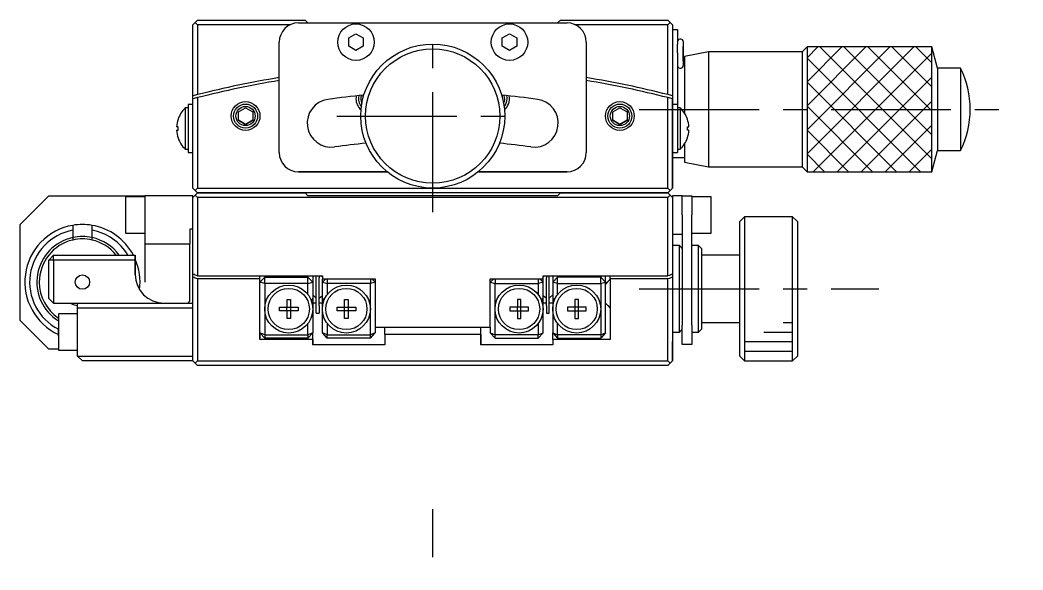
# Model space of a CAD drawing. Extents: x -13 to 402, y -21 to 235.
# Drawn here: x 116.1 to 220.6, y 178.1 to 235.4 of the extents above; entities that cross this region are included whole.
import ezdxf

# ---------------------------------------------------------------- set-up
doc = ezdxf.new("R2010")
doc.units = 0
doc.header["$LTSCALE"] = 10
doc.linetypes.add('CENTER', pattern=[2, 1.25, -0.25, 0.25, -0.25])
doc.layers.get('0').update_dxf_attribs({"linetype": 'CONTINUOUS'})
doc.layers.add('CENTER', color=1, linetype='CENTER')

msp = doc.modelspace()

# ---------------------------------------------------------------- linework, layer by layer
at = {"color": 7, "linetype": 'CONTINUOUS'}
for p, q in [((134.63297, 235.351926), (134.38297, 235.101926)), ((134.63297, 235.351926), (145.83297, 235.351926)), ((146.13297, 235.051926), (145.83297, 235.351926)), ((172.43297, 235.351926), (172.13297, 235.051926)), ((172.43297, 235.351926), (183.63297, 235.351926)), ((183.88297, 235.101926), (183.63297, 235.351926)), ((134.13297, 234.851926), (134.38297, 235.101926)), ((134.13297, 227.453382), (134.13297, 234.851926)), ((134.38297, 235.101926), (134.63297, 234.851926)), ((144.26119, 234.851926), (134.63297, 234.851926)), ((134.63297, 234.851926), (134.63297, 227.582066)), ((145.13297, 235.051926), (173.13297, 235.051926)), ((183.63297, 234.851926), (174.00475, 234.851926)), ((183.63297, 234.851926), (183.88297, 235.101926)), ((183.63297, 227.582066), (183.63297, 234.851926)), ((183.88297, 235.101926), (184.13297, 234.851926)), ((184.13297, 234.851926), (184.13297, 227.453382)), ((184.13297, 234.351926), (184.63297, 234.351926)), ((184.63297, 234.351926), (184.63297, 232.851926)), ((143.13297, 221.551926), (143.13297, 233.051926)), ((150.38297, 233.484938), (151.13297, 233.917951)), ((150.38297, 232.618913), (150.38297, 233.484938)), ((151.13297, 233.917951), (151.88297, 233.484938)), ((151.88297, 233.484938), (151.88297, 232.618913)), ((166.38297, 233.484938), (167.13297, 233.917951)), ((166.38297, 232.618913), (166.38297, 233.484938)), ((167.13297, 233.917951), (167.88297, 233.484938)), ((167.88297, 233.484938), (167.88297, 232.618913)), ((175.13297, 233.051926), (175.13297, 221.551926)), ((184.98297, 233.351926), (184.88297, 233.351926)), ((185.23297, 233.101926), (185.23297, 230.601926)), ((185.23297, 233.101926), (185.23297, 231.976926)), ((151.13297, 232.1859), (150.38297, 232.618913)), ((151.88297, 232.618913), (151.13297, 232.1859)), ((167.13297, 232.1859), (166.38297, 232.618913)), ((167.88297, 232.618913), (167.13297, 232.1859)), ((184.63297, 232.651926), (184.63297, 232.851926)), ((184.63297, 231.950002), (184.63297, 232.651926)), ((185.23297, 232.601926), (185.23297, 231.976926)), ((185.23297, 231.976926), (185.23297, 232.601926)), ((187.882969, 232.051922), (185.38297, 231.551923)), ((187.882969, 232.051922), (187.882969, 220.05193)), ((197.632974, 232.051922), (187.882969, 232.051922)), ((198.132976, 232.551925), (197.632974, 232.051922)), ((197.632974, 232.051922), (197.632974, 220.05193)), ((211.132977, 232.551925), (198.132976, 232.551925)), ((198.132976, 232.551925), (198.132976, 219.551927)), ((211.722465, 230.351926), (211.132977, 232.551925)), ((211.132977, 219.551927), (211.132977, 232.551925)), ((184.63297, 231.950002), (184.63297, 230.450002)), ((185.23297, 231.976926), (185.23297, 231.726926)), ((185.23297, 231.726926), (185.23297, 231.976926)), ((185.23297, 231.976926), (185.23297, 231.726926)), ((185.23297, 231.726926), (185.23297, 230.601926)), ((185.23297, 231.101926), (185.23297, 231.726926)), ((185.23297, 231.726926), (185.23297, 231.101926)), ((185.38297, 231.051926), (185.23297, 231.051926)), ((185.38297, 231.551923), (185.38297, 225.632274)), ((184.63297, 230.450002), (184.63297, 226.551926)), ((184.88297, 230.351926), (184.98297, 230.351926)), ((211.722465, 230.351926), (211.722465, 221.751926)), ((214.132976, 230.351926), (211.722465, 230.351926)), ((214.132976, 230.351926), (214.132976, 221.751926)), ((134.13297, 227.143366), (134.13297, 227.453382)), ((134.13297, 217.851926), (134.13297, 227.143366)), ((134.63297, 227.272466), (134.63297, 217.851926)), ((151.88297, 227.272212), (151.88297, 227.516416)), ((166.38297, 227.516416), (166.38297, 227.272212)), ((183.63297, 217.851926), (183.63297, 227.272466)), ((184.13297, 227.453382), (184.13297, 227.143366)), ((184.13297, 227.143366), (184.13297, 217.851926)), ((184.13297, 220.928708), (184.13297, 227.143366)), ((133.340722, 226.201926), (133.340722, 221.901926)), ((133.63297, 226.201926), (133.340722, 226.201926)), ((133.63297, 226.201926), (133.340722, 226.201926)), ((133.63297, 226.551926), (133.63297, 221.551926)), ((133.63297, 226.551926), (133.63297, 226.201926)), ((134.13297, 226.551926), (133.63297, 226.551926)), ((134.13297, 226.551926), (133.63297, 226.551926)), ((138.88297, 225.784938), (139.63297, 226.217951)), ((138.88297, 224.918913), (138.88297, 225.784938)), ((139.63297, 226.217951), (140.38297, 225.784938)), ((140.38297, 225.784938), (140.38297, 224.918913)), ((177.88297, 225.784938), (178.63297, 226.217951)), ((177.88297, 224.918913), (177.88297, 225.784938)), ((178.63297, 226.217951), (179.38297, 225.784938)), ((179.38297, 225.784938), (179.38297, 224.918913)), ((184.63297, 226.551926), (184.13297, 226.551926)), ((184.63297, 226.551926), (184.13297, 226.551926)), ((184.63297, 226.551926), (184.63297, 221.551926)), ((184.925217, 226.201926), (184.63297, 226.201926)), ((184.925217, 226.201926), (184.63297, 226.201926)), ((184.925217, 226.201926), (184.925217, 221.901926)), ((132.600989, 225.025314), (132.59645, 225.028734)), ((139.63297, 224.4859), (138.88297, 224.918913)), ((138.88297, 224.918913), (139.63297, 224.4859)), ((140.38297, 224.918913), (139.63297, 224.4859)), ((139.63297, 224.4859), (140.38297, 224.918913)), ((178.63297, 224.4859), (177.88297, 224.918913)), ((177.88297, 224.918913), (178.63297, 224.4859)), ((179.38297, 224.918913), (178.63297, 224.4859)), ((178.63297, 224.4859), (179.38297, 224.918913)), ((185.664951, 225.025314), (185.66949, 225.028734)), ((132.600989, 224.231926), (132.443789, 224.231926)), ((132.443789, 223.871926), (132.600989, 223.871926)), ((132.600989, 223.871926), (132.600989, 224.231926)), ((185.664951, 224.231926), (185.82215, 224.231926)), ((185.664951, 223.871926), (185.664951, 224.231926)), ((185.82215, 223.871926), (185.664951, 223.871926)), ((132.59645, 223.075117), (132.600989, 223.078537)), ((185.66949, 223.075117), (185.664951, 223.078537)), ((133.340722, 221.901926), (133.63297, 221.901926)), ((133.340722, 221.901926), (133.63297, 221.901926)), ((133.63297, 221.901926), (133.63297, 221.551926)), ((133.63297, 221.551926), (134.13297, 221.551926)), ((133.63297, 221.551926), (134.13297, 221.551926)), ((184.13297, 221.551926), (184.63297, 221.551926)), ((184.13297, 221.551926), (184.63297, 221.551926)), ((184.63297, 221.901926), (184.925217, 221.901926)), ((184.63297, 221.901926), (184.925217, 221.901926)), ((185.38297, 222.471578), (185.38297, 220.551929)), ((211.132977, 219.551927), (211.722465, 221.751926)), ((211.722465, 221.751926), (214.132976, 221.751926)), ((184.13297, 221.427321), (184.13297, 220.409491)), ((184.13297, 220.409491), (184.13297, 221.427321)), ((184.13297, 221.427321), (184.13297, 220.928708)), ((184.13297, 220.928708), (184.13297, 221.427321)), ((184.13297, 221.051926), (185.38297, 221.051926)), ((184.13297, 220.409491), (184.13297, 220.928708)), ((184.13297, 220.928708), (184.13297, 220.409491)), ((184.13297, 217.851926), (184.13297, 220.928708)), ((185.38297, 220.551929), (187.882969, 220.05193)), ((154.377972, 219.551926), (145.13297, 219.551926)), ((145.13297, 219.551926), (154.377972, 219.551926)), ((173.13297, 219.551926), (163.887967, 219.551926)), ((163.887967, 219.551926), (173.13297, 219.551926)), ((187.882969, 220.05193), (197.632974, 220.05193)), ((197.632974, 220.05193), (198.132976, 219.551927)), ((198.132976, 219.551927), (211.132977, 219.551927)), ((134.38297, 217.601926), (134.13297, 217.851926)), ((134.63297, 217.851926), (134.38297, 217.601926)), ((134.38297, 217.601926), (134.63297, 217.351926)), ((134.63297, 217.851926), (159.13297, 217.851926)), ((159.13297, 217.851926), (183.63297, 217.851926)), ((183.88297, 217.601926), (183.63297, 217.851926)), ((183.63297, 217.351926), (183.88297, 217.601926)), ((183.63297, 217.351926), (183.88297, 217.601926)), ((184.13297, 217.851926), (183.88297, 217.601926)), ((183.88297, 217.601926), (184.13297, 217.851926)), ((119.13297, 217.051926), (116.13297, 214.051926)), ((119.13297, 217.051926), (129.13297, 217.051926)), ((127.13297, 216.951926), (127.13297, 213.151926)), ((129.13297, 216.951926), (127.13297, 216.951926)), ((129.13297, 217.051926), (129.13297, 212.051926)), ((134.13297, 217.051926), (129.13297, 217.051926)), ((134.13297, 216.851926), (134.38297, 217.101926)), ((134.13297, 216.851926), (134.13297, 217.051926)), ((134.13297, 209.351921), (134.13297, 216.851926)), ((134.63297, 217.351926), (134.38297, 217.101926)), ((134.38297, 217.101926), (134.63297, 216.851926)), ((134.63297, 217.351926), (145.83297, 217.351926)), ((145.83297, 217.351926), (134.63297, 217.351926)), ((134.63297, 216.851926), (134.63297, 208.712704)), ((183.63297, 216.851926), (134.63297, 216.851926)), ((146.13297, 217.051926), (145.83297, 217.351926)), ((172.43297, 217.351926), (145.83297, 217.351926)), ((172.13297, 217.051926), (146.13297, 217.051926)), ((172.43297, 217.351926), (172.13297, 217.051926)), ((172.43297, 217.351926), (183.63297, 217.351926)), ((183.63297, 217.351926), (172.43297, 217.351926)), ((183.63297, 217.351926), (183.88297, 217.101926)), ((183.63297, 216.851926), (183.88297, 217.101926)), ((183.63297, 208.712704), (183.63297, 216.851926)), ((183.88297, 217.101926), (184.13297, 216.851926)), ((184.13297, 217.051926), (184.13297, 216.851926)), ((185.13297, 217.051926), (184.13297, 217.051926)), ((184.13297, 216.851926), (184.13297, 209.351926)), ((185.13297, 215.051926), (185.13297, 217.051926)), ((185.13297, 217.051926), (186.13297, 217.051926)), ((186.13297, 217.051926), (186.13297, 215.051926)), ((188.13297, 216.951926), (186.13297, 216.951926)), ((188.13297, 213.151926), (188.13297, 216.951926)), ((185.13297, 215.051926), (185.13297, 203.551926)), ((186.13297, 203.551926), (186.13297, 215.051926)), ((191.63297, 214.851926), (191.13297, 214.351926)), ((191.13297, 200.351926), (191.13297, 214.351926)), ((191.63297, 214.851926), (191.63297, 199.851926)), ((196.63297, 214.851926), (191.63297, 214.851926)), ((196.63297, 199.851926), (196.63297, 214.851926)), ((197.13297, 214.351926), (196.63297, 214.851926)), ((197.13297, 214.351926), (197.13297, 200.351926)), ((197.13297, 214.351926), (197.13297, 207.351926)), ((116.13297, 204.051926), (116.13297, 214.051926)), ((121.63297, 213.968005), (121.63297, 213.460253)), ((121.63297, 213.460253), (121.63297, 212.69547)), ((123.63297, 213.460253), (123.63297, 213.968005)), ((123.63297, 212.69547), (123.63297, 213.460253)), ((133.83297, 213.551926), (133.83297, 212.051926)), ((134.13297, 213.551926), (133.83297, 213.551926)), ((121.63297, 212.69547), (121.63297, 212.439408)), ((123.63297, 212.439408), (123.63297, 212.69547)), ((127.13297, 213.151926), (129.13297, 213.151926)), ((184.13297, 213.051926), (185.13297, 213.051926)), ((186.13297, 213.151926), (188.13297, 213.151926)), ((129.13297, 212.051926), (133.83297, 212.051926)), ((129.13297, 212.051926), (129.13297, 208.051926)), ((133.83297, 208.051926), (133.83297, 212.051926)), ((184.83297, 211.851926), (184.13297, 211.851926)), ((184.83297, 202.851926), (184.83297, 211.851926)), ((185.13297, 211.551926), (184.83297, 211.851926)), ((186.83297, 211.851926), (186.13297, 211.851926)), ((186.83297, 202.851926), (186.83297, 211.851926)), ((187.13297, 211.551926), (186.83297, 211.851926)), ((187.13297, 211.551926), (187.13297, 203.151926)), ((187.13297, 211.551926), (187.13297, 210.851926)), ((119.13297, 210.351926), (119.63297, 210.851926)), ((119.13297, 206.351926), (119.13297, 210.351926)), ((119.63297, 210.351926), (119.13297, 210.351926)), ((119.63297, 210.851926), (128.13297, 210.851926)), ((119.63297, 210.351926), (119.63297, 210.851926)), ((119.63297, 210.351926), (119.63297, 205.851926)), ((128.13297, 210.351926), (119.63297, 210.351926)), ((128.13297, 210.851926), (128.13297, 210.351926)), ((128.13297, 210.351926), (128.13297, 210.851926)), ((128.13297, 208.851926), (128.13297, 210.351926)), ((128.13297, 210.351926), (128.13297, 208.851926)), ((191.13297, 210.851926), (187.13297, 210.851926)), ((134.13297, 208.872504), (134.13297, 209.351921)), ((184.13297, 209.351926), (184.13297, 208.872504)), ((133.83297, 206.051926), (133.83297, 208.051926)), ((134.13297, 208.557819), (134.13297, 208.872504)), ((134.13297, 199.851926), (134.13297, 208.557819)), ((134.63297, 208.712704), (147.63297, 208.712704)), ((134.63297, 208.397367), (134.63297, 199.851926)), ((141.13297, 208.397367), (134.63297, 208.397367)), ((141.13297, 208.397367), (141.13297, 208.712704)), ((141.63297, 208.551363), (141.13297, 208.033084)), ((141.13297, 202.062604), (141.13297, 208.397367)), ((141.63297, 207.895734), (141.13297, 208.033084)), ((141.63297, 208.712704), (141.63297, 208.551363)), ((141.63297, 207.895734), (141.63297, 208.551363)), ((141.63297, 208.551363), (146.13297, 208.551363)), ((146.13297, 208.551363), (146.13297, 208.712704)), ((146.13297, 207.895734), (146.13297, 208.551363)), ((146.63297, 208.033084), (146.13297, 208.551363)), ((146.13297, 207.895734), (146.63297, 208.033084)), ((146.63297, 208.712704), (146.63297, 208.033084)), ((146.63297, 208.033084), (146.63297, 206.366612)), ((146.723671, 208.712788), (146.632995, 208.634576)), ((146.98297, 208.484333), (146.98297, 208.712704)), ((146.98297, 205.573207), (146.98297, 208.484333)), ((147.28297, 208.712704), (147.28297, 208.484333)), ((147.28297, 205.573207), (147.28297, 208.484333)), ((147.63297, 208.557211), (147.474003, 208.712704)), ((147.63297, 208.712704), (147.63297, 208.397367)), ((147.984389, 208.397384), (147.63297, 208.033084)), ((147.63297, 208.033084), (147.63297, 208.397367)), ((147.63297, 208.397367), (153.13297, 208.397367)), ((147.63297, 206.366612), (147.63297, 208.033084)), ((147.63297, 208.033084), (148.13297, 207.895734)), ((148.13297, 208.397367), (148.13297, 207.895734)), ((152.63297, 208.397367), (152.63297, 207.895734)), ((153.13297, 208.033084), (152.63297, 207.895734)), ((153.13297, 208.033084), (152.781551, 208.397384)), ((153.13297, 208.397367), (153.13297, 203.351926)), ((165.13297, 208.033084), (165.484389, 208.397384)), ((165.13297, 208.397367), (170.63297, 208.397367)), ((165.13297, 203.351926), (165.13297, 208.397367)), ((165.13297, 208.033084), (165.63297, 207.895734)), ((165.63297, 208.397367), (165.63297, 207.895734)), ((170.13297, 208.397367), (170.13297, 207.895734)), ((170.63297, 208.033084), (170.13297, 207.895734)), ((170.281551, 208.397384), (170.63297, 208.033084)), ((170.63297, 208.712704), (183.63297, 208.712704)), ((170.63297, 208.397367), (170.63297, 208.712704)), ((170.791936, 208.712704), (170.63297, 208.557211)), ((170.63297, 208.033084), (170.63297, 208.397367)), ((170.63297, 206.366612), (170.63297, 208.033084)), ((170.98297, 208.712704), (170.98297, 208.484333)), ((170.98297, 205.573207), (170.98297, 208.484333)), ((171.28297, 208.484333), (171.28297, 208.712704)), ((171.28297, 205.573207), (171.28297, 208.484333)), ((171.632944, 208.634577), (171.542252, 208.712802)), ((171.63297, 208.712704), (171.63297, 208.033084)), ((171.63297, 208.033084), (172.13297, 208.551363)), ((171.63297, 208.033084), (171.63297, 206.366612)), ((172.13297, 207.895734), (171.63297, 208.033084)), ((172.13297, 208.551363), (172.13297, 208.712704)), ((176.63297, 208.551363), (172.13297, 208.551363)), ((172.13297, 207.895734), (172.13297, 208.551363)), ((176.63297, 208.712704), (176.63297, 208.551363)), ((176.63297, 208.551363), (177.13297, 208.033084)), ((176.63297, 207.895734), (176.63297, 208.551363)), ((176.63297, 207.895734), (177.13297, 208.033084)), ((177.13297, 208.033084), (177.13297, 208.712704)), ((177.38297, 208.101926), (177.13297, 207.851926)), ((177.13297, 208.051926), (177.23297, 207.951926)), ((177.13297, 202.76621), (177.13297, 208.033084)), ((177.63297, 208.351926), (177.38297, 208.101926)), ((177.63297, 208.397367), (177.63297, 208.712704)), ((183.63297, 208.397367), (177.63297, 208.397367)), ((177.63297, 208.397367), (177.63297, 202.062604)), ((183.63297, 199.851926), (183.63297, 208.397367)), ((184.13297, 208.872504), (184.13297, 208.557819)), ((184.13297, 208.557819), (184.13297, 199.851926)), ((141.63297, 207.895734), (141.63297, 205.251926)), ((146.13297, 207.895734), (141.63297, 207.895734)), ((146.13297, 206.751926), (146.13297, 207.895734)), ((148.13297, 207.895734), (148.13297, 206.751926)), ((152.63297, 207.895734), (148.13297, 207.895734)), ((152.63297, 205.251926), (152.63297, 207.895734)), ((165.63297, 205.251926), (165.63297, 207.895734)), ((165.63297, 207.895734), (170.13297, 207.895734)), ((170.13297, 207.895734), (170.13297, 206.751926)), ((172.13297, 206.751926), (172.13297, 207.895734)), ((172.13297, 207.895734), (176.63297, 207.895734)), ((176.63297, 207.895734), (176.63297, 205.251926)), ((197.13297, 207.351926), (197.13297, 200.351926)), ((119.63297, 205.851926), (119.13297, 206.351926)), ((133.63297, 205.851926), (133.83297, 206.051926)), ((143.95297, 206.225314), (144.31297, 206.225314)), ((143.95297, 205.431926), (143.95297, 206.225314)), ((144.31297, 206.225314), (144.31297, 205.431926)), ((146.63297, 206.366612), (146.469335, 206.140686)), ((146.63297, 206.737665), (146.964047, 206.413823)), ((146.63297, 206.366612), (146.63297, 205.251926)), ((146.964045, 206.413824), (146.982946, 206.397358)), ((147.283031, 206.397597), (147.632945, 206.6603)), ((147.63297, 205.251926), (147.63297, 206.366612)), ((147.796605, 206.140686), (147.63297, 206.366612)), ((149.95297, 206.225314), (150.31297, 206.225314)), ((149.95297, 205.431926), (149.95297, 206.225314)), ((150.31297, 206.225314), (150.31297, 205.431926)), ((168.31297, 206.225314), (167.95297, 206.225314)), ((167.95297, 206.225314), (167.95297, 205.431926)), ((168.31297, 205.431926), (168.31297, 206.225314)), ((170.469335, 206.140686), (170.63297, 206.366612)), ((170.63297, 205.251926), (170.63297, 206.366612)), ((170.632995, 206.660299), (170.982876, 206.397615)), ((171.28301, 206.397371), (171.301891, 206.413821)), ((171.301892, 206.413823), (171.63297, 206.737665)), ((171.63297, 206.366612), (171.796605, 206.140686)), ((171.63297, 206.366612), (171.63297, 205.251926)), ((174.31297, 206.225314), (173.95297, 206.225314)), ((173.95297, 206.225314), (173.95297, 205.431926)), ((174.31297, 205.431926), (174.31297, 206.225314)), ((119.63297, 205.851926), (122.13297, 205.851926)), ((122.13297, 205.851926), (134.13297, 205.851926)), ((122.13297, 205.351926), (122.13297, 205.851926)), ((134.13297, 205.351926), (122.13297, 205.351926)), ((122.13297, 200.351926), (122.13297, 205.351926)), ((141.63297, 205.251926), (141.63297, 202.560848)), ((143.159581, 205.431926), (143.95297, 205.431926)), ((143.159581, 205.071926), (143.159581, 205.431926)), ((143.95297, 205.071926), (143.159581, 205.071926)), ((143.937235, 205.071926), (143.937235, 205.431926)), ((143.95297, 205.447661), (144.31297, 205.447661)), ((143.95297, 204.278537), (143.95297, 205.071926)), ((144.31297, 205.056191), (143.95297, 205.056191)), ((144.31297, 205.431926), (145.106358, 205.431926)), ((144.31297, 205.071926), (144.31297, 204.278537)), ((145.106358, 205.071926), (144.31297, 205.071926)), ((144.328705, 205.431926), (144.328705, 205.071926)), ((145.106358, 205.431926), (145.106358, 205.071926)), ((146.98297, 205.851926), (146.63297, 205.851926)), ((146.63297, 205.251926), (146.63297, 204.440697)), ((146.98297, 204.815129), (146.98297, 205.573207)), ((147.63297, 205.851926), (147.28297, 205.851926)), ((147.28297, 205.573207), (147.28297, 204.815129)), ((147.63297, 204.440697), (147.63297, 205.251926)), ((149.159581, 205.431926), (149.95297, 205.431926)), ((149.159581, 205.071926), (149.159581, 205.431926)), ((149.95297, 205.071926), (149.159581, 205.071926)), ((149.937235, 205.071926), (149.937235, 205.431926)), ((149.95297, 205.447661), (150.31297, 205.447661)), ((149.95297, 204.278537), (149.95297, 205.071926)), ((150.31297, 205.056191), (149.95297, 205.056191)), ((150.31297, 205.431926), (151.106358, 205.431926)), ((150.31297, 205.071926), (150.31297, 204.278537)), ((151.106358, 205.071926), (150.31297, 205.071926)), ((150.328705, 205.431926), (150.328705, 205.071926)), ((151.106358, 205.431926), (151.106358, 205.071926)), ((152.63297, 202.560848), (152.63297, 205.251926)), ((165.63297, 202.560848), (165.63297, 205.251926)), ((167.95297, 205.431926), (167.159581, 205.431926)), ((167.159581, 205.431926), (167.159581, 205.071926)), ((167.159581, 205.071926), (167.95297, 205.071926)), ((167.937235, 205.431926), (167.937235, 205.071926)), ((168.31297, 205.447661), (167.95297, 205.447661)), ((167.95297, 205.071926), (167.95297, 204.278537)), ((167.95297, 205.056191), (168.31297, 205.056191)), ((169.106358, 205.431926), (168.31297, 205.431926)), ((168.31297, 204.278537), (168.31297, 205.071926)), ((168.31297, 205.071926), (169.106358, 205.071926)), ((168.328705, 205.071926), (168.328705, 205.431926)), ((169.106358, 205.071926), (169.106358, 205.431926)), ((170.98297, 205.851926), (170.63297, 205.851926)), ((170.63297, 204.440697), (170.63297, 205.251926)), ((170.98297, 205.573207), (170.98297, 204.815129)), ((171.63297, 205.851926), (171.28297, 205.851926)), ((171.28297, 204.815129), (171.28297, 205.573207)), ((171.63297, 205.251926), (171.63297, 204.440697)), ((173.95297, 205.431926), (173.159581, 205.431926)), ((173.159581, 205.431926), (173.159581, 205.071926)), ((173.159581, 205.071926), (173.95297, 205.071926)), ((173.937235, 205.431926), (173.937235, 205.071926)), ((174.31297, 205.447661), (173.95297, 205.447661)), ((173.95297, 205.071926), (173.95297, 204.278537)), ((173.95297, 205.056191), (174.31297, 205.056191)), ((175.106358, 205.431926), (174.31297, 205.431926)), ((174.31297, 204.278537), (174.31297, 205.071926)), ((174.31297, 205.071926), (175.106358, 205.071926)), ((174.328705, 205.071926), (174.328705, 205.431926)), ((175.106358, 205.071926), (175.106358, 205.431926)), ((176.63297, 205.251926), (176.63297, 202.560848)), ((177.13297, 205.851926), (177.38297, 205.601926)), ((177.38297, 205.601926), (177.63297, 205.351926)), ((116.13297, 204.051926), (119.13297, 201.051926)), ((120.13297, 204.751926), (120.13297, 200.951926)), ((122.13297, 204.751926), (120.13297, 204.751926)), ((144.31297, 204.278537), (143.95297, 204.278537)), ((146.522656, 204.520022), (146.63297, 204.440697)), ((146.63297, 204.440697), (146.63297, 202.76621)), ((146.98297, 204.815129), (147.28297, 204.815129)), ((147.63297, 204.440697), (147.743283, 204.520022)), ((147.63297, 202.76621), (147.63297, 204.440697)), ((150.31297, 204.278537), (149.95297, 204.278537)), ((167.95297, 204.278537), (168.31297, 204.278537)), ((170.63297, 204.440697), (170.522656, 204.520022)), ((170.63297, 202.76621), (170.63297, 204.440697)), ((170.98297, 204.815129), (171.28297, 204.815129)), ((171.743283, 204.520022), (171.63297, 204.440697)), ((171.63297, 204.440697), (171.63297, 202.76621)), ((173.95297, 204.278537), (174.31297, 204.278537)), ((187.13297, 203.851926), (191.13297, 203.851926)), ((120.13297, 202.418913), (120.13297, 203.284938)), ((141.13297, 202.76621), (141.63297, 202.226741)), ((141.63297, 202.560848), (141.13297, 202.76621)), ((141.13297, 202.062604), (141.13297, 202.76621)), ((141.13297, 202.76621), (141.13297, 202.062604)), ((146.13297, 202.560848), (146.13297, 203.751926)), ((146.63297, 202.76621), (146.13297, 202.226741)), ((146.63297, 202.76621), (146.13297, 202.560848)), ((146.63297, 201.532051), (146.63297, 202.76621)), ((146.63297, 202.062604), (146.63297, 202.76621)), ((146.63297, 202.062604), (146.63297, 202.76621)), ((148.13297, 202.560848), (147.63297, 202.76621)), ((148.13297, 202.226741), (147.63297, 202.76621)), ((148.13297, 203.751926), (148.13297, 202.560848)), ((153.13297, 202.76621), (152.63297, 202.560848)), ((152.63297, 202.226741), (153.13297, 202.76621)), ((153.13297, 203.351926), (153.13297, 202.76621)), ((153.13297, 203.351926), (165.13297, 203.351926)), ((154.13297, 202.592715), (154.13297, 203.351926)), ((164.13297, 201.532051), (164.13297, 203.351926)), ((164.13297, 202.592715), (164.13297, 203.351926)), ((164.13297, 202.592715), (164.13297, 203.351926)), ((165.13297, 203.351926), (165.13297, 202.76621)), ((165.13297, 202.76621), (165.63297, 202.560848)), ((165.63297, 202.226741), (165.13297, 202.76621)), ((170.13297, 203.751926), (170.13297, 202.560848)), ((170.13297, 202.560848), (170.63297, 202.76621)), ((170.13297, 202.226741), (170.63297, 202.76621)), ((171.63297, 202.76621), (172.13297, 202.560848)), ((171.63297, 202.76621), (172.13297, 202.226741)), ((171.63297, 202.062604), (171.63297, 202.76621)), ((172.13297, 202.560848), (172.13297, 203.751926)), ((176.63297, 202.560848), (177.13297, 202.76621)), ((177.13297, 202.76621), (176.63297, 202.226741)), ((184.13297, 202.851926), (184.83297, 202.851926)), ((184.83297, 202.851926), (185.13297, 203.151926)), ((185.13297, 201.551926), (185.13297, 203.551926)), ((186.13297, 203.551926), (186.13297, 201.551926)), ((186.13297, 202.851926), (186.83297, 202.851926)), ((186.83297, 202.851926), (187.13297, 203.151926)), ((187.13297, 203.750847), (187.13297, 203.151926)), ((146.63297, 202.062604), (141.13297, 202.062604)), ((141.63297, 202.560848), (146.13297, 202.560848)), ((141.63297, 202.560848), (141.63297, 202.226741)), ((146.13297, 202.226741), (141.63297, 202.226741)), ((146.13297, 202.560848), (146.13297, 202.226741)), ((146.63297, 201.532051), (146.63297, 202.062604)), ((146.63297, 202.062604), (146.63297, 201.532051)), ((148.13297, 202.560848), (152.63297, 202.560848)), ((148.13297, 202.226741), (148.13297, 202.560848)), ((152.63297, 202.226741), (148.13297, 202.226741)), ((152.63297, 202.226741), (152.63297, 202.560848)), ((154.13297, 202.592715), (154.13297, 201.532051)), ((164.13297, 202.592715), (154.13297, 202.592715)), ((164.13297, 201.532051), (164.13297, 202.592715)), ((164.13297, 202.592715), (164.13297, 201.532051)), ((170.13297, 202.560848), (165.63297, 202.560848)), ((165.63297, 202.226741), (165.63297, 202.560848)), ((165.63297, 202.226741), (170.13297, 202.226741)), ((170.13297, 202.226741), (170.13297, 202.560848)), ((171.63297, 202.062604), (171.63297, 201.532051)), ((177.63297, 202.062604), (171.63297, 202.062604)), ((176.63297, 202.560848), (172.13297, 202.560848)), ((172.13297, 202.560848), (172.13297, 202.226741)), ((172.13297, 202.226741), (176.63297, 202.226741)), ((176.63297, 202.560848), (176.63297, 202.226741)), ((184.13297, 199.851926), (184.13297, 201.851931)), ((120.13297, 201.051926), (119.13297, 201.051926)), ((120.13297, 200.951926), (122.13297, 200.951926)), ((154.13297, 201.532051), (146.63297, 201.532051)), ((171.63297, 201.532051), (164.13297, 201.532051)), ((186.13297, 201.551926), (185.13297, 201.551926)), ((122.13297, 200.351926), (134.13297, 200.351926)), ((122.63297, 199.851926), (122.13297, 200.351926)), ((134.13297, 199.851926), (122.63297, 199.851926)), ((134.38297, 199.601926), (134.13297, 199.851926)), ((134.63297, 199.851926), (134.38297, 199.601926)), ((134.38297, 199.601926), (134.63297, 199.351926)), ((134.63297, 199.851926), (183.63297, 199.851926)), ((183.88297, 199.601926), (183.63297, 199.851926)), ((183.88297, 199.601926), (183.63297, 199.351926)), ((183.63297, 199.351926), (183.88297, 199.601926)), ((184.13297, 199.851926), (183.88297, 199.601926)), ((183.88297, 199.601926), (184.13297, 199.851926)), ((191.13297, 200.351926), (191.63297, 199.851926)), ((191.63297, 199.851926), (196.63297, 199.851926)), ((196.63297, 199.851926), (197.13297, 200.351926)), ((183.63297, 199.351926), (134.63297, 199.351926))]:
    msp.add_line(p, q, dxfattribs=at)
at = {"color": 3, "linetype": 'CONTINUOUS'}
for p, q in [((198.132976, 231.414023), (199.270877, 232.551925)), ((198.132976, 228.914023), (201.770877, 232.551925)), ((198.132976, 226.414023), (204.270877, 232.551925)), ((198.132976, 223.914023), (206.770877, 232.551925)), ((198.132976, 221.414023), (209.270877, 232.551925)), ((199.463176, 232.551925), (211.132977, 220.882124)), ((201.963176, 232.551925), (211.132977, 223.382124)), ((204.463176, 232.551925), (211.132977, 225.882124)), ((206.963176, 232.551925), (211.132977, 228.382124)), ((209.463176, 232.551925), (211.132977, 230.882124)), ((198.132976, 231.382125), (209.963174, 219.551927)), ((198.770879, 219.551927), (211.132977, 231.914024)), ((198.132976, 228.882125), (207.463174, 219.551927)), ((201.270879, 219.551927), (211.132977, 229.414024)), ((203.770879, 219.551927), (211.132977, 226.914024)), ((198.132976, 226.382125), (204.963174, 219.551927)), ((198.132976, 223.882125), (202.463174, 219.551927)), ((206.270879, 219.551927), (211.132977, 224.414024)), ((208.770879, 219.551927), (211.132977, 221.914024)), ((198.132976, 221.382125), (199.963174, 219.551927)), ((195.63297, 203.851926), (196.63297, 203.851926)), ((193.63297, 202.851926), (196.63297, 202.851926)), ((191.63297, 201.851926), (196.63297, 201.851926)), ((191.63297, 200.851926), (196.63297, 200.851926))]:
    msp.add_line(p, q, dxfattribs=at)
at = {"color": 7, "linetype": 'CONTINUOUS'}
for centre, radius in [((151.13297, 233.051926), 1.9), ((167.13297, 233.051926), 1.9), ((159.13297, 225.351926), 7.5), ((159.13297, 225.351926), 7), ((139.63297, 225.351926), 1.25), ((139.63297, 225.351926), 1), ((178.63297, 225.351926), 1.25), ((178.63297, 225.351926), 1), ((122.63297, 208.051926), 0.75), ((144.13297, 205.251926), 2.5), ((144.13297, 205.251926), 2.15), ((150.13297, 205.251926), 2.5), ((150.13297, 205.251926), 2.15), ((168.13297, 205.251926), 2.5), ((168.13297, 205.251926), 2.15), ((174.13297, 205.251926), 2.5), ((174.13297, 205.251926), 2.15)]:
    msp.add_circle(centre, radius, dxfattribs=at)
at = {"color": 3, "linetype": 'CONTINUOUS'}
for centre in [(139.63297, 225.351926), (178.63297, 225.351926)]:
    msp.add_circle(centre, 1.5, dxfattribs=at)
at = {"color": 7, "linetype": 'CONTINUOUS'}
for centre, radius, start, end in [((145.13297, 233.051926), 2, 90, 180), ((173.13297, 233.051926), 2, 0, 90), ((184.88297, 233.101926), 0.25, 90, 180), ((184.98297, 233.101926), 0.25, 0, 90), ((184.88297, 230.601926), 0.25, 180, 270), ((184.98297, 230.601926), 0.25, 270, 0), ((205.387975, 226.051926), 9.745001, 333.816209, 26.183791), ((159.13297, 131.351926), 99, 99.300716, 104.328131), ((159.13297, 131.351926), 99.3, 99.272369, 104.283922), ((159.13297, 131.351926), 99.3, 75.716078, 80.727631), ((159.13297, 131.351926), 99, 75.671869, 80.699284), ((159.13297, 131.351926), 99.3, 104.283922, 104.581823), ((159.13297, 131.351926), 99, 104.328131, 104.626994), ((148.555814, 224.612299), 2.5, 98, 278), ((159.13297, 149.351926), 78.5, 95.247081, 98), ((152.63297, 227.151926), 1.25, 165.13692, 221.464493), ((152.63297, 227.151926), 1, 159.706378, 180), ((152.63297, 227.151926), 1, 180, 208.173929), ((159.13297, 149.351926), 78.5, 82, 84.752919), ((165.63297, 227.151926), 1, 331.826071, 20.293622), ((165.63297, 227.151926), 1.25, 318.535507, 0), ((165.63297, 227.151926), 1.25, 0, 14.86308), ((169.710125, 224.612299), 2.5, 262, 82), ((159.13297, 131.351926), 99.3, 75.418177, 75.716078), ((159.13297, 131.351926), 99, 75.373006, 75.671869), ((135.43297, 224.051926), 3, 134.220044, 160.997892), ((182.83297, 224.051926), 3, 19.002108, 45.779956), ((135.43297, 224.051926), 2.994595, 161.031491, 176.553971), ((182.83297, 224.051926), 2.994595, 3.446029, 18.968509), ((135.43297, 224.051926), 2.994595, 183.446029, 198.968509), ((182.83297, 224.051926), 2.994595, 341.031491, 356.553971), ((135.43297, 224.051926), 3, 199.002108, 225.779956), ((182.83297, 224.051926), 3, 314.220044, 340.997892), ((145.13297, 221.551926), 2, 180, 270), ((159.13297, 149.351926), 73.5, 95.422746, 98), ((159.13297, 149.351926), 73.5, 82, 84.577254), ((173.13297, 221.551926), 2, 270, 0), ((122.63297, 208.051926), 6, 99.594068, 245.375682), ((122.63297, 208.051926), 5.5, 100.475682, 242.964308), ((122.63297, 208.051926), 6, 80.405932, 99.594068), ((122.63297, 208.051926), 6, 27.818139, 80.405932), ((122.63297, 208.051926), 5.5, 30.603295, 79.524318), ((122.63297, 208.051926), 4.75, 102.153197, 238.24313), ((122.63297, 208.051926), 4.5, 102.839588, 180), ((122.63297, 208.051926), 4.75, 77.846803, 102.153197), ((122.63297, 208.051926), 4.75, 36.119668, 77.846803), ((122.63297, 208.051926), 4.5, 38.478595, 77.160412), ((122.63297, 208.051926), 6, 352.539397, 23.556464), ((122.63297, 208.051926), 4.5, 180, 236.251004), ((131.13297, 208.851926), 3, 180, 270), ((109.63297, 131.351926), 81.3, 72.091182, 72.461114), ((109.63297, 131.351926), 81, 72.022591, 72.394034), ((208.63297, 131.351926), 81, 107.605966, 107.977409), ((208.63297, 131.351926), 81.3, 107.538886, 107.908818), ((122.63297, 208.051926), 2.499996, 241.642533, 258.463022)]:
    msp.add_arc(centre, radius, start, end, dxfattribs=at)
at = {"color": 3, "linetype": 'CONTINUOUS'}
for centre, radius, start, end in [((152.63297, 227.151926), 1.5, 168.686205, 180), ((152.63297, 227.151926), 1.5, 180, 229.650046), ((165.63297, 227.151926), 1.5, 310.349954, 11.313795), ((122.63297, 208.051926), 4.75, 102.153197, 238.243136), ((122.63297, 208.051926), 4.5, 102.839588, 180), ((122.63297, 208.051926), 4.5, 77.160412, 102.839588), ((122.63297, 208.051926), 4.75, 36.119668, 77.846803), ((122.63297, 208.051926), 4.5, 38.478595, 77.160412), ((122.63297, 208.051926), 4.5, 180, 236.251007)]:
    msp.add_arc(centre, radius, start, end, dxfattribs=at)
at = {"layer": 'CENTER', "color": 1, "linetype": 'CENTER'}
for p, q in [((159.13297, 215.351926), (159.13297, 235.351926)), ((180.632973, 226.051926), (220.632973, 226.051926)), ((149.13297, 225.351926), (169.13297, 225.351926)), ((180.632973, 207.351926), (205.632973, 207.351926)), ((159.13297, 159.410122), (159.13297, 184.410122))]:
    msp.add_line(p, q, dxfattribs=at)

doc.saveas('drawing.dxf')
